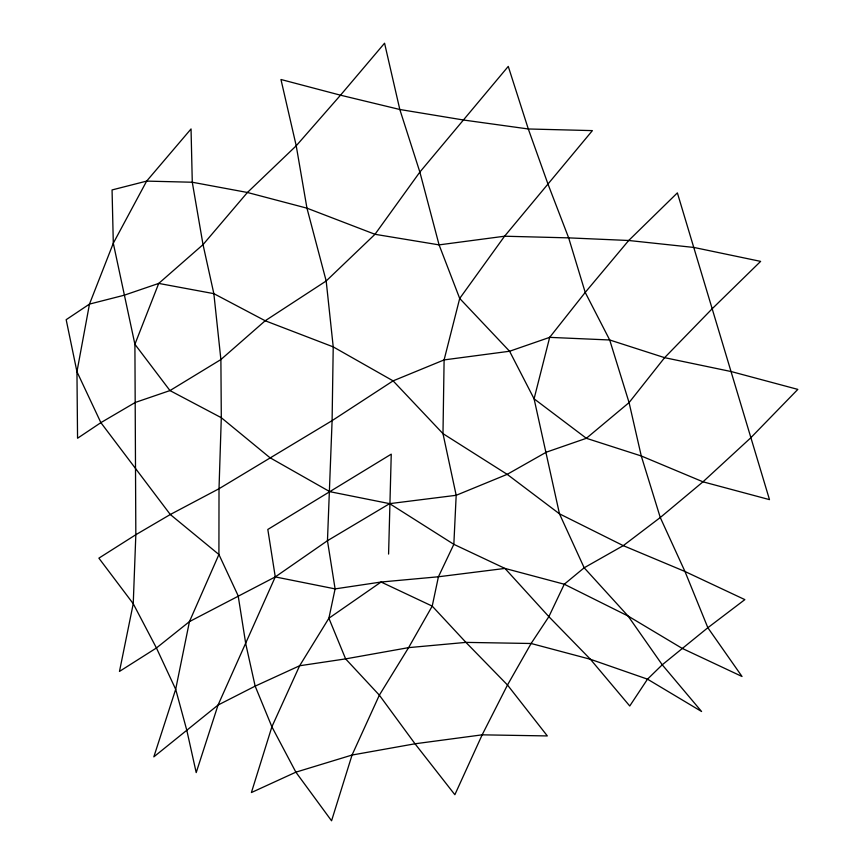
<?xml version="1.0" encoding="UTF-8"?>
<svg xmlns="http://www.w3.org/2000/svg" width="864" height="864" viewBox="0 0 864 864"><rect width="100%" height="100%" fill="white"/><g stroke="black" fill="none" stroke-linecap="round" stroke-linejoin="round"><path stroke-width="1.3" d="M388.584 554.072L391.252 454.151L267.818 529.459L275.27 576.914L218.052 705.046L196.204 772.6L186.851 730.48L175.684 689.299L156.438 647.978L133.24 603.72L98.885 558.155L135.832 534.719L170.294 514.512L219.013 488.732L332.1 420.638L393.098 380.862L444.107 359.91L509.587 351.248L549.677 337.36L609.703 339.984L664.61 357.664L731.322 371.585L797.828 389.394L750.492 438.07L702.983 481.82L660.269 517.525L623.268 545.638L584.172 567.788L564.278 584.226L548.867 616.669L531.112 643.496L507.492 685.001L482.166 734.832L454.864 794.707L415.022 743.785L379.35 695.153L345.622 658.886L328.892 618.235L335.102 588.892L327.467 540.702L332.1 420.638L333.223 346.885L326.182 280.984L306.958 208.17L296.222 145.789L280.962 79.499L340.513 95.191L399.816 109.49L463.914 120.074L528.304 128.974L592.391 130.615L504.576 236.218L459.702 298.458L444.107 359.91L442.984 433.652L456.181 495.299L453.838 544.331L438.426 576.774L432.216 606.118L408.596 647.633L379.35 695.153L352.048 755.039L331.56 820.8L295.877 772.168L271.89 726.786L255.161 686.135L245.797 644.015L238.172 595.825L218.916 554.504L219.013 488.732L221.303 417.701L220.892 359.554L213.851 293.652L203.029 244.631L192.283 182.239L191.041 128.952L146.653 181.105L113.303 243.227L89.478 304.096L76.95 371.714L77.555 438.242L100.872 422.647L135.324 402.43L169.97 390.582L220.892 359.554L265.194 320.76L326.182 280.984L374.987 234.295L419.861 172.066L508.259 66.398L528.304 128.974L548.057 184.291L568.663 237.87L585.22 292.421L609.703 339.984L629.078 402.592L641.272 455.976L660.269 517.525L684.968 571.493L707.854 627.728L742.025 676.49L682.15 648.367L628.074 616.032L564.278 584.226L504.965 568.426L453.838 544.331L389.632 503.647L329.81 491.67L269.935 457.693L221.303 417.701L169.97 390.582L134.903 344.282L113.303 243.227L112.061 189.94L146.653 181.105L192.283 182.239L247.417 192.478L306.958 208.17L374.987 234.295L439.085 244.879L504.576 236.218L568.663 237.87L628.7 240.494L693.922 247.45L760.633 261.382L711.958 308.977L664.61 357.664L629.078 402.592L586.364 438.296L546.275 452.196L507.19 474.347L456.181 495.299L389.632 503.647L327.467 540.702L275.27 576.914L189.443 621.605L156.438 647.978L119.48 671.414L133.24 603.72L135.832 534.719L134.903 344.282L158.728 283.414L203.029 244.631L247.417 192.478L296.222 145.789L340.513 95.191L384.566 43.2L399.816 109.49L419.861 172.066L439.085 244.879L459.702 298.458L509.587 351.248L534.082 398.812L559.472 513.832L584.172 567.788L628.074 616.032L662.245 664.794L701.579 711.504L647.503 679.169L590.425 659.286L531.112 643.496L465.934 642.384L408.596 647.633L345.622 658.886L299.635 665.755L255.161 686.135L218.052 705.046L153.835 756.853L175.684 689.299L189.443 621.605L218.916 554.504L170.294 514.512L100.872 422.647L76.95 371.714L66.172 319.691L89.478 304.096L124.081 295.261L158.728 283.414L213.851 293.652L265.194 320.76L333.223 346.885L393.098 380.862L442.984 433.652L507.19 474.347L559.472 513.832L623.268 545.638L684.968 571.493L744.854 599.616L707.854 627.728L662.245 664.794L647.503 679.169L629.748 705.996L590.425 659.286L548.867 616.669L504.965 568.426L438.426 576.774L381.089 582.023L335.102 588.892L275.27 576.914M549.677 337.36L534.082 398.812L586.364 438.296L641.272 455.976L702.983 481.82L769.489 499.63L677.376 192.888L628.7 240.494L585.22 292.421L549.677 337.36M271.89 726.786L251.402 792.547L295.877 772.168L352.048 755.039L415.022 743.785L482.166 734.832L547.333 735.934L507.492 685.001L465.934 642.384L432.216 606.118L381.089 582.023L328.892 618.235L299.635 665.755L271.89 726.786"/></g></svg>
